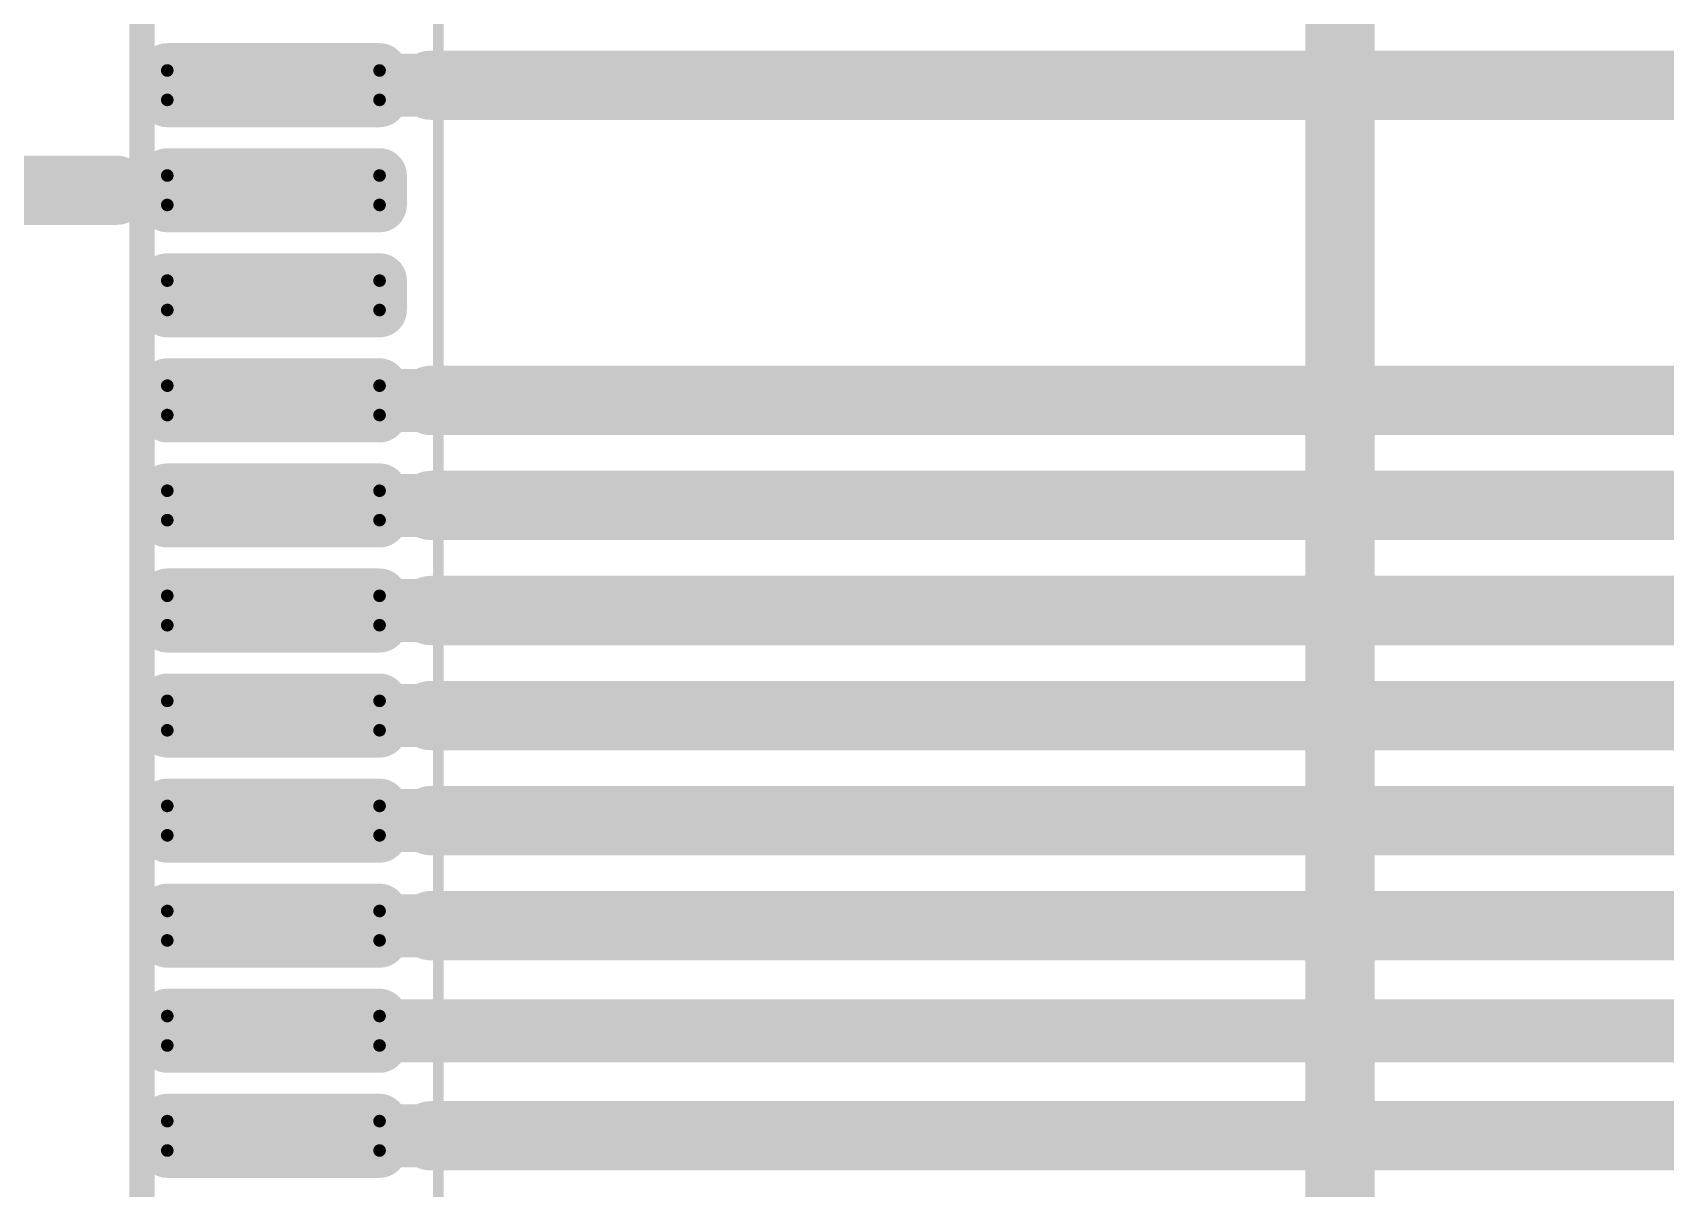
# Model space of a CAD drawing. Extents: x -0.1 to 82.8, y -0.1 to 80.9.
# Drawn here: x 47.23 to 54.99, y 34.52 to 40.02 of the extents above; entities that cross this region are included whole.
import ezdxf

# ---------------------------------------------------------------- set-up
doc = ezdxf.new("R2010")
doc.units = 0
for name, color, linetype in [('Inferior', 10, 'CONTINUOUS'), ('Montagem_Superior', 2, 'CONTINUOUS'), ('Máscara_Superior', 6, 'CONTINUOUS'), ('Pasta_Superior', 7, 'CONTINUOUS'), ('Superior', 9, 'CONTINUOUS'), ('Top_Comp_Outline', 4, 'CONTINUOUS'), ('Top_Courtyard', 5, 'CONTINUOUS')]:
    doc.layers.add(name, color=color, linetype=linetype)

msp = doc.modelspace()

# ---------------------------------------------------------------- linework, layer by layer
at = {"layer": 'Inferior', "linetype": 'CONTINUOUS', "const_width": 0.33}
msp.add_lwpolyline([(53.4467, 43.5767), (53.4467, 20.7167)], dxfattribs=at)
at = {"layer": 'Montagem_Superior', "linetype": 'CONTINUOUS', "const_width": 0.12}
msp.add_lwpolyline([(47.7467, 46.7667), (47.7467, 32.7667), (33.7467, 32.7667), (33.7467, 45.7667), (34.7467, 46.7667), (47.7467, 46.7667)], dxfattribs=at)
at = {"layer": 'Máscara_Superior', "linetype": 'CONTINUOUS', "const_width": 0.13}
for points in [[(47.8017, 39.8367, 1), (47.9317, 39.8367, 1), (47.8017, 39.8367, 1)], [(48.8117, 39.8367, 1), (48.9417, 39.8367, 1), (48.8117, 39.8367, 1)], [(47.8017, 39.6967, 1), (47.9317, 39.6967, 1), (47.8017, 39.6967, 1)], [(48.8117, 39.6967, 1), (48.9417, 39.6967, 1), (48.8117, 39.6967, 1)], [(47.8017, 39.3367, 1), (47.9317, 39.3367, 1), (47.8017, 39.3367, 1)], [(48.8117, 39.3367, 1), (48.9417, 39.3367, 1), (48.8117, 39.3367, 1)], [(47.8017, 39.1967, 1), (47.9317, 39.1967, 1), (47.8017, 39.1967, 1)], [(48.8117, 39.1967, 1), (48.9417, 39.1967, 1), (48.8117, 39.1967, 1)], [(47.8017, 38.8367, 1), (47.9317, 38.8367, 1), (47.8017, 38.8367, 1)], [(48.8117, 38.8367, 1), (48.9417, 38.8367, 1), (48.8117, 38.8367, 1)], [(47.8017, 38.6967, 1), (47.9317, 38.6967, 1), (47.8017, 38.6967, 1)], [(48.8117, 38.6967, 1), (48.9417, 38.6967, 1), (48.8117, 38.6967, 1)], [(47.8017, 38.3367, 1), (47.9317, 38.3367, 1), (47.8017, 38.3367, 1)], [(48.8117, 38.3367, 1), (48.9417, 38.3367, 1), (48.8117, 38.3367, 1)], [(47.8017, 38.1967, 1), (47.9317, 38.1967, 1), (47.8017, 38.1967, 1)], [(48.8117, 38.1967, 1), (48.9417, 38.1967, 1), (48.8117, 38.1967, 1)], [(47.8017, 37.8367, 1), (47.9317, 37.8367, 1), (47.8017, 37.8367, 1)], [(48.8117, 37.8367, 1), (48.9417, 37.8367, 1), (48.8117, 37.8367, 1)], [(47.8017, 37.6967, 1), (47.9317, 37.6967, 1), (47.8017, 37.6967, 1)], [(48.8117, 37.6967, 1), (48.9417, 37.6967, 1), (48.8117, 37.6967, 1)], [(47.8017, 37.3367, 1), (47.9317, 37.3367, 1), (47.8017, 37.3367, 1)], [(48.8117, 37.3367, 1), (48.9417, 37.3367, 1), (48.8117, 37.3367, 1)], [(47.8017, 37.1967, 1), (47.9317, 37.1967, 1), (47.8017, 37.1967, 1)], [(48.8117, 37.1967, 1), (48.9417, 37.1967, 1), (48.8117, 37.1967, 1)], [(47.8017, 36.8367, 1), (47.9317, 36.8367, 1), (47.8017, 36.8367, 1)], [(48.8117, 36.8367, 1), (48.9417, 36.8367, 1), (48.8117, 36.8367, 1)], [(47.8017, 36.6967, 1), (47.9317, 36.6967, 1), (47.8017, 36.6967, 1)], [(48.8117, 36.6967, 1), (48.9417, 36.6967, 1), (48.8117, 36.6967, 1)], [(47.8017, 36.3367, 1), (47.9317, 36.3367, 1), (47.8017, 36.3367, 1)], [(48.8117, 36.3367, 1), (48.9417, 36.3367, 1), (48.8117, 36.3367, 1)], [(47.8017, 36.1967, 1), (47.9317, 36.1967, 1), (47.8017, 36.1967, 1)], [(48.8117, 36.1967, 1), (48.9417, 36.1967, 1), (48.8117, 36.1967, 1)], [(47.8017, 35.8367, 1), (47.9317, 35.8367, 1), (47.8017, 35.8367, 1)], [(48.8117, 35.8367, 1), (48.9417, 35.8367, 1), (48.8117, 35.8367, 1)], [(47.8017, 35.6967, 1), (47.9317, 35.6967, 1), (47.8017, 35.6967, 1)], [(48.8117, 35.6967, 1), (48.9417, 35.6967, 1), (48.8117, 35.6967, 1)], [(47.8017, 35.3367, 1), (47.9317, 35.3367, 1), (47.8017, 35.3367, 1)], [(48.8117, 35.3367, 1), (48.9417, 35.3367, 1), (48.8117, 35.3367, 1)], [(47.8017, 35.1967, 1), (47.9317, 35.1967, 1), (47.8017, 35.1967, 1)], [(48.8117, 35.1967, 1), (48.9417, 35.1967, 1), (48.8117, 35.1967, 1)], [(47.8017, 34.8367, 1), (47.9317, 34.8367, 1), (47.8017, 34.8367, 1)], [(48.8117, 34.8367, 1), (48.9417, 34.8367, 1), (48.8117, 34.8367, 1)], [(47.8017, 34.6967, 1), (47.9317, 34.6967, 1), (47.8017, 34.6967, 1)], [(48.8117, 34.6967, 1), (48.9417, 34.6967, 1), (48.8117, 34.6967, 1)]]:
    msp.add_lwpolyline(points, format="xyb", dxfattribs=at)
at = {"layer": 'Máscara_Superior'}
for points in [[(47.7367, 39.6967), (47.7367, 39.8367), (48.8767, 39.9667), (47.8667, 39.9667)], [(47.7367, 39.6967), (48.8767, 39.9667), (49.0067, 39.6967), (49.0067, 39.8367)], [(47.7367, 39.6967), (49.0067, 39.6967), (47.8667, 39.5667), (48.8767, 39.5667)], [(47.7367, 39.1967), (47.7367, 39.3367), (48.8767, 39.4667), (47.8667, 39.4667)], [(47.7367, 39.1967), (48.8767, 39.4667), (49.0067, 39.1967), (49.0067, 39.3367)], [(47.7367, 39.1967), (49.0067, 39.1967), (47.8667, 39.0667), (48.8767, 39.0667)], [(47.7367, 38.6967), (47.7367, 38.8367), (48.8767, 38.9667), (47.8667, 38.9667)], [(47.7367, 38.6967), (48.8767, 38.9667), (49.0067, 38.6967), (49.0067, 38.8367)], [(47.7367, 38.6967), (49.0067, 38.6967), (47.8667, 38.5667), (48.8767, 38.5667)], [(47.7367, 38.1967), (47.7367, 38.3367), (48.8767, 38.4667), (47.8667, 38.4667)], [(47.7367, 38.1967), (48.8767, 38.4667), (49.0067, 38.1967), (49.0067, 38.3367)], [(47.7367, 38.1967), (49.0067, 38.1967), (47.8667, 38.0667), (48.8767, 38.0667)], [(47.7367, 37.6967), (47.7367, 37.8367), (48.8767, 37.9667), (47.8667, 37.9667)], [(47.7367, 37.6967), (48.8767, 37.9667), (49.0067, 37.6967), (49.0067, 37.8367)], [(47.7367, 37.6967), (49.0067, 37.6967), (47.8667, 37.5667), (48.8767, 37.5667)], [(47.7367, 37.1967), (47.7367, 37.3367), (48.8767, 37.4667), (47.8667, 37.4667)], [(47.7367, 37.1967), (48.8767, 37.4667), (49.0067, 37.1967), (49.0067, 37.3367)], [(47.7367, 37.1967), (49.0067, 37.1967), (47.8667, 37.0667), (48.8767, 37.0667)], [(47.7367, 36.6967), (47.7367, 36.8367), (48.8767, 36.9667), (47.8667, 36.9667)], [(47.7367, 36.6967), (48.8767, 36.9667), (49.0067, 36.6967), (49.0067, 36.8367)], [(47.7367, 36.6967), (49.0067, 36.6967), (47.8667, 36.5667), (48.8767, 36.5667)], [(47.7367, 36.1967), (47.7367, 36.3367), (48.8767, 36.4667), (47.8667, 36.4667)], [(47.7367, 36.1967), (48.8767, 36.4667), (49.0067, 36.1967), (49.0067, 36.3367)], [(47.7367, 36.1967), (49.0067, 36.1967), (47.8667, 36.0667), (48.8767, 36.0667)], [(47.7367, 35.6967), (47.7367, 35.8367), (48.8767, 35.9667), (47.8667, 35.9667)], [(47.7367, 35.6967), (48.8767, 35.9667), (49.0067, 35.6967), (49.0067, 35.8367)], [(47.7367, 35.6967), (49.0067, 35.6967), (47.8667, 35.5667), (48.8767, 35.5667)], [(47.7367, 35.1967), (47.7367, 35.3367), (48.8767, 35.4667), (47.8667, 35.4667)], [(47.7367, 35.1967), (48.8767, 35.4667), (49.0067, 35.1967), (49.0067, 35.3367)], [(47.7367, 35.1967), (49.0067, 35.1967), (47.8667, 35.0667), (48.8767, 35.0667)], [(47.7367, 34.6967), (47.7367, 34.8367), (48.8767, 34.9667), (47.8667, 34.9667)], [(47.7367, 34.6967), (48.8767, 34.9667), (49.0067, 34.6967), (49.0067, 34.8367)], [(47.7367, 34.6967), (49.0067, 34.6967), (47.8667, 34.5667), (48.8767, 34.5667)]]:
    msp.add_solid(points, dxfattribs=at)
at = {"layer": 'Pasta_Superior', "linetype": 'CONTINUOUS', "const_width": 0.03}
for points in [[(47.8517, 39.8367, 1), (47.8817, 39.8367, 1), (47.8517, 39.8367, 1)], [(48.8617, 39.8367, 1), (48.8917, 39.8367, 1), (48.8617, 39.8367, 1)], [(47.8517, 39.6967, 1), (47.8817, 39.6967, 1), (47.8517, 39.6967, 1)], [(48.8617, 39.6967, 1), (48.8917, 39.6967, 1), (48.8617, 39.6967, 1)], [(47.8517, 39.3367, 1), (47.8817, 39.3367, 1), (47.8517, 39.3367, 1)], [(48.8617, 39.3367, 1), (48.8917, 39.3367, 1), (48.8617, 39.3367, 1)], [(47.8517, 39.1967, 1), (47.8817, 39.1967, 1), (47.8517, 39.1967, 1)], [(48.8617, 39.1967, 1), (48.8917, 39.1967, 1), (48.8617, 39.1967, 1)], [(47.8517, 38.8367, 1), (47.8817, 38.8367, 1), (47.8517, 38.8367, 1)], [(48.8617, 38.8367, 1), (48.8917, 38.8367, 1), (48.8617, 38.8367, 1)], [(47.8517, 38.6967, 1), (47.8817, 38.6967, 1), (47.8517, 38.6967, 1)], [(48.8617, 38.6967, 1), (48.8917, 38.6967, 1), (48.8617, 38.6967, 1)], [(47.8517, 38.3367, 1), (47.8817, 38.3367, 1), (47.8517, 38.3367, 1)], [(48.8617, 38.3367, 1), (48.8917, 38.3367, 1), (48.8617, 38.3367, 1)], [(47.8517, 38.1967, 1), (47.8817, 38.1967, 1), (47.8517, 38.1967, 1)], [(48.8617, 38.1967, 1), (48.8917, 38.1967, 1), (48.8617, 38.1967, 1)], [(47.8517, 37.8367, 1), (47.8817, 37.8367, 1), (47.8517, 37.8367, 1)], [(48.8617, 37.8367, 1), (48.8917, 37.8367, 1), (48.8617, 37.8367, 1)], [(47.8517, 37.6967, 1), (47.8817, 37.6967, 1), (47.8517, 37.6967, 1)], [(48.8617, 37.6967, 1), (48.8917, 37.6967, 1), (48.8617, 37.6967, 1)], [(47.8517, 37.3367, 1), (47.8817, 37.3367, 1), (47.8517, 37.3367, 1)], [(48.8617, 37.3367, 1), (48.8917, 37.3367, 1), (48.8617, 37.3367, 1)], [(47.8517, 37.1967, 1), (47.8817, 37.1967, 1), (47.8517, 37.1967, 1)], [(48.8617, 37.1967, 1), (48.8917, 37.1967, 1), (48.8617, 37.1967, 1)], [(47.8517, 36.8367, 1), (47.8817, 36.8367, 1), (47.8517, 36.8367, 1)], [(48.8617, 36.8367, 1), (48.8917, 36.8367, 1), (48.8617, 36.8367, 1)], [(47.8517, 36.6967, 1), (47.8817, 36.6967, 1), (47.8517, 36.6967, 1)], [(48.8617, 36.6967, 1), (48.8917, 36.6967, 1), (48.8617, 36.6967, 1)], [(47.8517, 36.3367, 1), (47.8817, 36.3367, 1), (47.8517, 36.3367, 1)], [(48.8617, 36.3367, 1), (48.8917, 36.3367, 1), (48.8617, 36.3367, 1)], [(47.8517, 36.1967, 1), (47.8817, 36.1967, 1), (47.8517, 36.1967, 1)], [(48.8617, 36.1967, 1), (48.8917, 36.1967, 1), (48.8617, 36.1967, 1)], [(47.8517, 35.8367, 1), (47.8817, 35.8367, 1), (47.8517, 35.8367, 1)], [(48.8617, 35.8367, 1), (48.8917, 35.8367, 1), (48.8617, 35.8367, 1)], [(47.8517, 35.6967, 1), (47.8817, 35.6967, 1), (47.8517, 35.6967, 1)], [(48.8617, 35.6967, 1), (48.8917, 35.6967, 1), (48.8617, 35.6967, 1)], [(47.8517, 35.3367, 1), (47.8817, 35.3367, 1), (47.8517, 35.3367, 1)], [(48.8617, 35.3367, 1), (48.8917, 35.3367, 1), (48.8617, 35.3367, 1)], [(47.8517, 35.1967, 1), (47.8817, 35.1967, 1), (47.8517, 35.1967, 1)], [(48.8617, 35.1967, 1), (48.8917, 35.1967, 1), (48.8617, 35.1967, 1)], [(47.8517, 34.8367, 1), (47.8817, 34.8367, 1), (47.8517, 34.8367, 1)], [(48.8617, 34.8367, 1), (48.8917, 34.8367, 1), (48.8617, 34.8367, 1)], [(47.8517, 34.6967, 1), (47.8817, 34.6967, 1), (47.8517, 34.6967, 1)], [(48.8617, 34.6967, 1), (48.8917, 34.6967, 1), (48.8617, 34.6967, 1)]]:
    msp.add_lwpolyline(points, format="xyb", dxfattribs=at)
at = {"layer": 'Pasta_Superior'}
for points in [[(47.8367, 39.6967), (47.8367, 39.8367), (48.8767, 39.8667), (47.8667, 39.8667)], [(47.8367, 39.6967), (48.8767, 39.8667), (48.9067, 39.6967), (48.9067, 39.8367)], [(47.8367, 39.6967), (48.9067, 39.6967), (47.8667, 39.6667), (48.8767, 39.6667)], [(47.8367, 39.1967), (47.8367, 39.3367), (48.8767, 39.3667), (47.8667, 39.3667)], [(47.8367, 39.1967), (48.8767, 39.3667), (48.9067, 39.1967), (48.9067, 39.3367)], [(47.8367, 39.1967), (48.9067, 39.1967), (47.8667, 39.1667), (48.8767, 39.1667)], [(47.8367, 38.6967), (47.8367, 38.8367), (48.8767, 38.8667), (47.8667, 38.8667)], [(47.8367, 38.6967), (48.8767, 38.8667), (48.9067, 38.6967), (48.9067, 38.8367)], [(47.8367, 38.6967), (48.9067, 38.6967), (47.8667, 38.6667), (48.8767, 38.6667)], [(47.8367, 38.1967), (47.8367, 38.3367), (48.8767, 38.3667), (47.8667, 38.3667)], [(47.8367, 38.1967), (48.8767, 38.3667), (48.9067, 38.1967), (48.9067, 38.3367)], [(47.8367, 38.1967), (48.9067, 38.1967), (47.8667, 38.1667), (48.8767, 38.1667)], [(47.8367, 37.6967), (47.8367, 37.8367), (48.8767, 37.8667), (47.8667, 37.8667)], [(47.8367, 37.6967), (48.8767, 37.8667), (48.9067, 37.6967), (48.9067, 37.8367)], [(47.8367, 37.6967), (48.9067, 37.6967), (47.8667, 37.6667), (48.8767, 37.6667)], [(47.8367, 37.1967), (47.8367, 37.3367), (48.8767, 37.3667), (47.8667, 37.3667)], [(47.8367, 37.1967), (48.8767, 37.3667), (48.9067, 37.1967), (48.9067, 37.3367)], [(47.8367, 37.1967), (48.9067, 37.1967), (47.8667, 37.1667), (48.8767, 37.1667)], [(47.8367, 36.6967), (47.8367, 36.8367), (48.8767, 36.8667), (47.8667, 36.8667)], [(47.8367, 36.6967), (48.8767, 36.8667), (48.9067, 36.6967), (48.9067, 36.8367)], [(47.8367, 36.6967), (48.9067, 36.6967), (47.8667, 36.6667), (48.8767, 36.6667)], [(47.8367, 36.1967), (47.8367, 36.3367), (48.8767, 36.3667), (47.8667, 36.3667)], [(47.8367, 36.1967), (48.8767, 36.3667), (48.9067, 36.1967), (48.9067, 36.3367)], [(47.8367, 36.1967), (48.9067, 36.1967), (47.8667, 36.1667), (48.8767, 36.1667)], [(47.8367, 35.6967), (47.8367, 35.8367), (48.8767, 35.8667), (47.8667, 35.8667)], [(47.8367, 35.6967), (48.8767, 35.8667), (48.9067, 35.6967), (48.9067, 35.8367)], [(47.8367, 35.6967), (48.9067, 35.6967), (47.8667, 35.6667), (48.8767, 35.6667)], [(47.8367, 35.1967), (47.8367, 35.3367), (48.8767, 35.3667), (47.8667, 35.3667)], [(47.8367, 35.1967), (48.8767, 35.3667), (48.9067, 35.1967), (48.9067, 35.3367)], [(47.8367, 35.1967), (48.9067, 35.1967), (47.8667, 35.1667), (48.8767, 35.1667)], [(47.8367, 34.6967), (47.8367, 34.8367), (48.8767, 34.8667), (47.8667, 34.8667)], [(47.8367, 34.6967), (48.8767, 34.8667), (48.9067, 34.6967), (48.9067, 34.8367)], [(47.8367, 34.6967), (48.9067, 34.6967), (47.8667, 34.6667), (48.8767, 34.6667)]]:
    msp.add_solid(points, dxfattribs=at)
at = {"layer": 'Superior', "linetype": 'CONTINUOUS'}
for points, const_width in [([(49.1217, 39.7667), (58.5267, 39.7667)], 0.33), ([(48.3717, 39.7667), (49.1217, 39.7667)], 0.3), ([(47.6217, 39.2667), (44.7867, 39.2667)], 0.33), ([(48.3717, 39.2667), (47.6217, 39.2667)], 0.3), ([(48.3717, 38.2667), (49.1217, 38.2667)], 0.3), ([(49.1217, 38.2667), (59.5667, 38.2667)], 0.33), ([(48.3717, 37.7667), (49.1217, 37.7667)], 0.3), ([(49.1217, 37.7667), (60.3367, 37.7667)], 0.33), ([(48.3717, 37.2667), (49.1217, 37.2667)], 0.3), ([(49.1217, 37.2667), (61.1067, 37.2667)], 0.33), ([(48.3717, 36.7667), (49.1217, 36.7667)], 0.3), ([(49.1217, 36.7667), (61.8767, 36.7667)], 0.33), ([(49.1217, 36.2667), (62.6467, 36.2667)], 0.33), ([(48.3717, 36.2667), (49.1217, 36.2667)], 0.3), ([(48.3717, 35.7667), (49.1217, 35.7667)], 0.3), ([(49.1217, 35.7667), (64.6867, 35.7667)], 0.33), ([(66.1467, 35.2667), (48.3717, 35.2667)], 0.3), ([(48.3717, 34.7667), (49.1217, 34.7667)], 0.3), ([(49.1217, 34.7667), (68.7667, 34.7667)], 0.33)]:
    msp.add_lwpolyline(points, dxfattribs=dict(at, const_width=const_width))
for points, const_width in [([(49.0392, 39.7667, 1), (49.2042, 39.7667, 1), (49.0392, 39.7667, 1)], 0.165), ([(47.8267, 39.8367, 1), (47.9067, 39.8367, 1), (47.8267, 39.8367, 1)], 0.08), ([(48.2967, 39.7667, 1), (48.4467, 39.7667, 1), (48.2967, 39.7667, 1)], 0.15), ([(48.8367, 39.8367, 1), (48.9167, 39.8367, 1), (48.8367, 39.8367, 1)], 0.08), ([(49.0467, 39.7667, 1), (49.1967, 39.7667, 1), (49.0467, 39.7667, 1)], 0.15), ([(47.8267, 39.6967, 1), (47.9067, 39.6967, 1), (47.8267, 39.6967, 1)], 0.08), ([(48.8367, 39.6967, 1), (48.9167, 39.6967, 1), (48.8367, 39.6967, 1)], 0.08), ([(47.5392, 39.2667, 1), (47.7042, 39.2667, 1), (47.5392, 39.2667, 1)], 0.165), ([(47.5467, 39.2667, 1), (47.6967, 39.2667, 1), (47.5467, 39.2667, 1)], 0.15), ([(47.8267, 39.3367, 1), (47.9067, 39.3367, 1), (47.8267, 39.3367, 1)], 0.08), ([(48.2967, 39.2667, 1), (48.4467, 39.2667, 1), (48.2967, 39.2667, 1)], 0.15), ([(48.8367, 39.3367, 1), (48.9167, 39.3367, 1), (48.8367, 39.3367, 1)], 0.08), ([(47.8267, 39.1967, 1), (47.9067, 39.1967, 1), (47.8267, 39.1967, 1)], 0.08), ([(48.8367, 39.1967, 1), (48.9167, 39.1967, 1), (48.8367, 39.1967, 1)], 0.08), ([(47.8267, 38.8367, 1), (47.9067, 38.8367, 1), (47.8267, 38.8367, 1)], 0.08), ([(48.8367, 38.8367, 1), (48.9167, 38.8367, 1), (48.8367, 38.8367, 1)], 0.08), ([(47.8267, 38.6967, 1), (47.9067, 38.6967, 1), (47.8267, 38.6967, 1)], 0.08), ([(48.8367, 38.6967, 1), (48.9167, 38.6967, 1), (48.8367, 38.6967, 1)], 0.08), ([(47.8267, 38.3367, 1), (47.9067, 38.3367, 1), (47.8267, 38.3367, 1)], 0.08), ([(48.2967, 38.2667, 1), (48.4467, 38.2667, 1), (48.2967, 38.2667, 1)], 0.15), ([(48.8367, 38.3367, 1), (48.9167, 38.3367, 1), (48.8367, 38.3367, 1)], 0.08), ([(49.0392, 38.2667, 1), (49.2042, 38.2667, 1), (49.0392, 38.2667, 1)], 0.165), ([(49.0467, 38.2667, 1), (49.1967, 38.2667, 1), (49.0467, 38.2667, 1)], 0.15), ([(47.8267, 38.1967, 1), (47.9067, 38.1967, 1), (47.8267, 38.1967, 1)], 0.08), ([(48.8367, 38.1967, 1), (48.9167, 38.1967, 1), (48.8367, 38.1967, 1)], 0.08), ([(47.8267, 37.8367, 1), (47.9067, 37.8367, 1), (47.8267, 37.8367, 1)], 0.08), ([(48.2967, 37.7667, 1), (48.4467, 37.7667, 1), (48.2967, 37.7667, 1)], 0.15), ([(48.8367, 37.8367, 1), (48.9167, 37.8367, 1), (48.8367, 37.8367, 1)], 0.08), ([(49.0392, 37.7667, 1), (49.2042, 37.7667, 1), (49.0392, 37.7667, 1)], 0.165), ([(49.0467, 37.7667, 1), (49.1967, 37.7667, 1), (49.0467, 37.7667, 1)], 0.15), ([(47.8267, 37.6967, 1), (47.9067, 37.6967, 1), (47.8267, 37.6967, 1)], 0.08), ([(48.8367, 37.6967, 1), (48.9167, 37.6967, 1), (48.8367, 37.6967, 1)], 0.08), ([(47.8267, 37.3367, 1), (47.9067, 37.3367, 1), (47.8267, 37.3367, 1)], 0.08), ([(48.2967, 37.2667, 1), (48.4467, 37.2667, 1), (48.2967, 37.2667, 1)], 0.15), ([(48.8367, 37.3367, 1), (48.9167, 37.3367, 1), (48.8367, 37.3367, 1)], 0.08), ([(49.0392, 37.2667, 1), (49.2042, 37.2667, 1), (49.0392, 37.2667, 1)], 0.165), ([(49.0467, 37.2667, 1), (49.1967, 37.2667, 1), (49.0467, 37.2667, 1)], 0.15), ([(47.8267, 37.1967, 1), (47.9067, 37.1967, 1), (47.8267, 37.1967, 1)], 0.08), ([(48.8367, 37.1967, 1), (48.9167, 37.1967, 1), (48.8367, 37.1967, 1)], 0.08), ([(47.8267, 36.8367, 1), (47.9067, 36.8367, 1), (47.8267, 36.8367, 1)], 0.08), ([(48.2967, 36.7667, 1), (48.4467, 36.7667, 1), (48.2967, 36.7667, 1)], 0.15), ([(48.8367, 36.8367, 1), (48.9167, 36.8367, 1), (48.8367, 36.8367, 1)], 0.08), ([(49.0392, 36.7667, 1), (49.2042, 36.7667, 1), (49.0392, 36.7667, 1)], 0.165), ([(49.0467, 36.7667, 1), (49.1967, 36.7667, 1), (49.0467, 36.7667, 1)], 0.15), ([(47.8267, 36.6967, 1), (47.9067, 36.6967, 1), (47.8267, 36.6967, 1)], 0.08), ([(48.8367, 36.6967, 1), (48.9167, 36.6967, 1), (48.8367, 36.6967, 1)], 0.08), ([(49.0392, 36.2667, 1), (49.2042, 36.2667, 1), (49.0392, 36.2667, 1)], 0.165), ([(47.8267, 36.3367, 1), (47.9067, 36.3367, 1), (47.8267, 36.3367, 1)], 0.08), ([(48.2967, 36.2667, 1), (48.4467, 36.2667, 1), (48.2967, 36.2667, 1)], 0.15), ([(48.8367, 36.3367, 1), (48.9167, 36.3367, 1), (48.8367, 36.3367, 1)], 0.08), ([(49.0467, 36.2667, 1), (49.1967, 36.2667, 1), (49.0467, 36.2667, 1)], 0.15), ([(47.8267, 36.1967, 1), (47.9067, 36.1967, 1), (47.8267, 36.1967, 1)], 0.08), ([(48.8367, 36.1967, 1), (48.9167, 36.1967, 1), (48.8367, 36.1967, 1)], 0.08), ([(47.8267, 35.8367, 1), (47.9067, 35.8367, 1), (47.8267, 35.8367, 1)], 0.08), ([(48.2967, 35.7667, 1), (48.4467, 35.7667, 1), (48.2967, 35.7667, 1)], 0.15), ([(48.8367, 35.8367, 1), (48.9167, 35.8367, 1), (48.8367, 35.8367, 1)], 0.08), ([(49.0392, 35.7667, 1), (49.2042, 35.7667, 1), (49.0392, 35.7667, 1)], 0.165), ([(49.0467, 35.7667, 1), (49.1967, 35.7667, 1), (49.0467, 35.7667, 1)], 0.15), ([(47.8267, 35.6967, 1), (47.9067, 35.6967, 1), (47.8267, 35.6967, 1)], 0.08), ([(48.8367, 35.6967, 1), (48.9167, 35.6967, 1), (48.8367, 35.6967, 1)], 0.08), ([(47.8267, 35.3367, 1), (47.9067, 35.3367, 1), (47.8267, 35.3367, 1)], 0.08), ([(48.2967, 35.2667, 1), (48.4467, 35.2667, 1), (48.2967, 35.2667, 1)], 0.15), ([(48.8367, 35.3367, 1), (48.9167, 35.3367, 1), (48.8367, 35.3367, 1)], 0.08), ([(47.8267, 35.1967, 1), (47.9067, 35.1967, 1), (47.8267, 35.1967, 1)], 0.08), ([(48.8367, 35.1967, 1), (48.9167, 35.1967, 1), (48.8367, 35.1967, 1)], 0.08), ([(47.8267, 34.8367, 1), (47.9067, 34.8367, 1), (47.8267, 34.8367, 1)], 0.08), ([(48.2967, 34.7667, 1), (48.4467, 34.7667, 1), (48.2967, 34.7667, 1)], 0.15), ([(48.8367, 34.8367, 1), (48.9167, 34.8367, 1), (48.8367, 34.8367, 1)], 0.08), ([(49.0392, 34.7667, 1), (49.2042, 34.7667, 1), (49.0392, 34.7667, 1)], 0.165), ([(49.0467, 34.7667, 1), (49.1967, 34.7667, 1), (49.0467, 34.7667, 1)], 0.15), ([(47.8267, 34.6967, 1), (47.9067, 34.6967, 1), (47.8267, 34.6967, 1)], 0.08), ([(48.8367, 34.6967, 1), (48.9167, 34.6967, 1), (48.8367, 34.6967, 1)], 0.08)]:
    msp.add_lwpolyline(points, format="xyb", dxfattribs=dict(at, const_width=const_width))
at = {"layer": 'Superior'}
for points in [[(47.7867, 39.6967), (47.7867, 39.8367), (48.8767, 39.9167), (47.8667, 39.9167)], [(47.7867, 39.6967), (48.8767, 39.9167), (48.9567, 39.6967), (48.9567, 39.8367)], [(47.7867, 39.6967), (48.9567, 39.6967), (47.8667, 39.6167), (48.8767, 39.6167)], [(47.7867, 39.1967), (47.7867, 39.3367), (48.8767, 39.4167), (47.8667, 39.4167)], [(47.7867, 39.1967), (48.8767, 39.4167), (48.9567, 39.1967), (48.9567, 39.3367)], [(47.7867, 39.1967), (48.9567, 39.1967), (47.8667, 39.1167), (48.8767, 39.1167)], [(47.7867, 38.6967), (47.7867, 38.8367), (48.8767, 38.9167), (47.8667, 38.9167)], [(47.7867, 38.6967), (48.8767, 38.9167), (48.9567, 38.6967), (48.9567, 38.8367)], [(47.7867, 38.6967), (48.9567, 38.6967), (47.8667, 38.6167), (48.8767, 38.6167)], [(47.7867, 38.1967), (47.7867, 38.3367), (48.8767, 38.4167), (47.8667, 38.4167)], [(47.7867, 38.1967), (48.8767, 38.4167), (48.9567, 38.1967), (48.9567, 38.3367)], [(47.7867, 38.1967), (48.9567, 38.1967), (47.8667, 38.1167), (48.8767, 38.1167)], [(47.7867, 37.6967), (47.7867, 37.8367), (48.8767, 37.9167), (47.8667, 37.9167)], [(47.7867, 37.6967), (48.8767, 37.9167), (48.9567, 37.6967), (48.9567, 37.8367)], [(47.7867, 37.6967), (48.9567, 37.6967), (47.8667, 37.6167), (48.8767, 37.6167)], [(47.7867, 37.1967), (47.7867, 37.3367), (48.8767, 37.4167), (47.8667, 37.4167)], [(47.7867, 37.1967), (48.8767, 37.4167), (48.9567, 37.1967), (48.9567, 37.3367)], [(47.7867, 37.1967), (48.9567, 37.1967), (47.8667, 37.1167), (48.8767, 37.1167)], [(47.7867, 36.6967), (47.7867, 36.8367), (48.8767, 36.9167), (47.8667, 36.9167)], [(47.7867, 36.6967), (48.8767, 36.9167), (48.9567, 36.6967), (48.9567, 36.8367)], [(47.7867, 36.6967), (48.9567, 36.6967), (47.8667, 36.6167), (48.8767, 36.6167)], [(47.7867, 36.1967), (47.7867, 36.3367), (48.8767, 36.4167), (47.8667, 36.4167)], [(47.7867, 36.1967), (48.8767, 36.4167), (48.9567, 36.1967), (48.9567, 36.3367)], [(47.7867, 36.1967), (48.9567, 36.1967), (47.8667, 36.1167), (48.8767, 36.1167)], [(47.7867, 35.6967), (47.7867, 35.8367), (48.8767, 35.9167), (47.8667, 35.9167)], [(47.7867, 35.6967), (48.8767, 35.9167), (48.9567, 35.6967), (48.9567, 35.8367)], [(47.7867, 35.6967), (48.9567, 35.6967), (47.8667, 35.6167), (48.8767, 35.6167)], [(47.7867, 35.1967), (47.7867, 35.3367), (48.8767, 35.4167), (47.8667, 35.4167)], [(47.7867, 35.1967), (48.8767, 35.4167), (48.9567, 35.1967), (48.9567, 35.3367)], [(47.7867, 35.1967), (48.9567, 35.1967), (47.8667, 35.1167), (48.8767, 35.1167)], [(47.7867, 34.6967), (47.7867, 34.8367), (48.8767, 34.9167), (47.8667, 34.9167)], [(47.7867, 34.6967), (48.8767, 34.9167), (48.9567, 34.6967), (48.9567, 34.8367)], [(47.7867, 34.6967), (48.9567, 34.6967), (47.8667, 34.6167), (48.8767, 34.6167)]]:
    msp.add_solid(points, dxfattribs=at)
at = {"layer": 'Top_Comp_Outline', "linetype": 'CONTINUOUS', "const_width": 0.05}
msp.add_lwpolyline([(47.7467, 46.7667), (33.7467, 46.7667), (33.7467, 32.7667), (47.7467, 32.7667), (47.7467, 46.7667)], dxfattribs=at)
at = {"layer": 'Top_Courtyard', "linetype": 'CONTINUOUS', "const_width": 0.05}
msp.add_lwpolyline([(32.3367, 46.1167), (33.5467, 46.1167), (33.5467, 46.9667), (34.3967, 46.9667), (34.3967, 48.1767), (47.0967, 48.1767), (47.0967, 46.9667), (47.9467, 46.9667), (47.9467, 46.1167), (49.1567, 46.1167), (49.1567, 33.4167), (47.9467, 33.4167), (47.9467, 32.5667), (47.0967, 32.5667), (47.0967, 31.3567), (34.3967, 31.3567), (34.3967, 32.5667), (33.5467, 32.5667), (33.5467, 33.4167), (32.3367, 33.4167), (32.3367, 46.1167)], dxfattribs=at)

doc.saveas('drawing.dxf')
